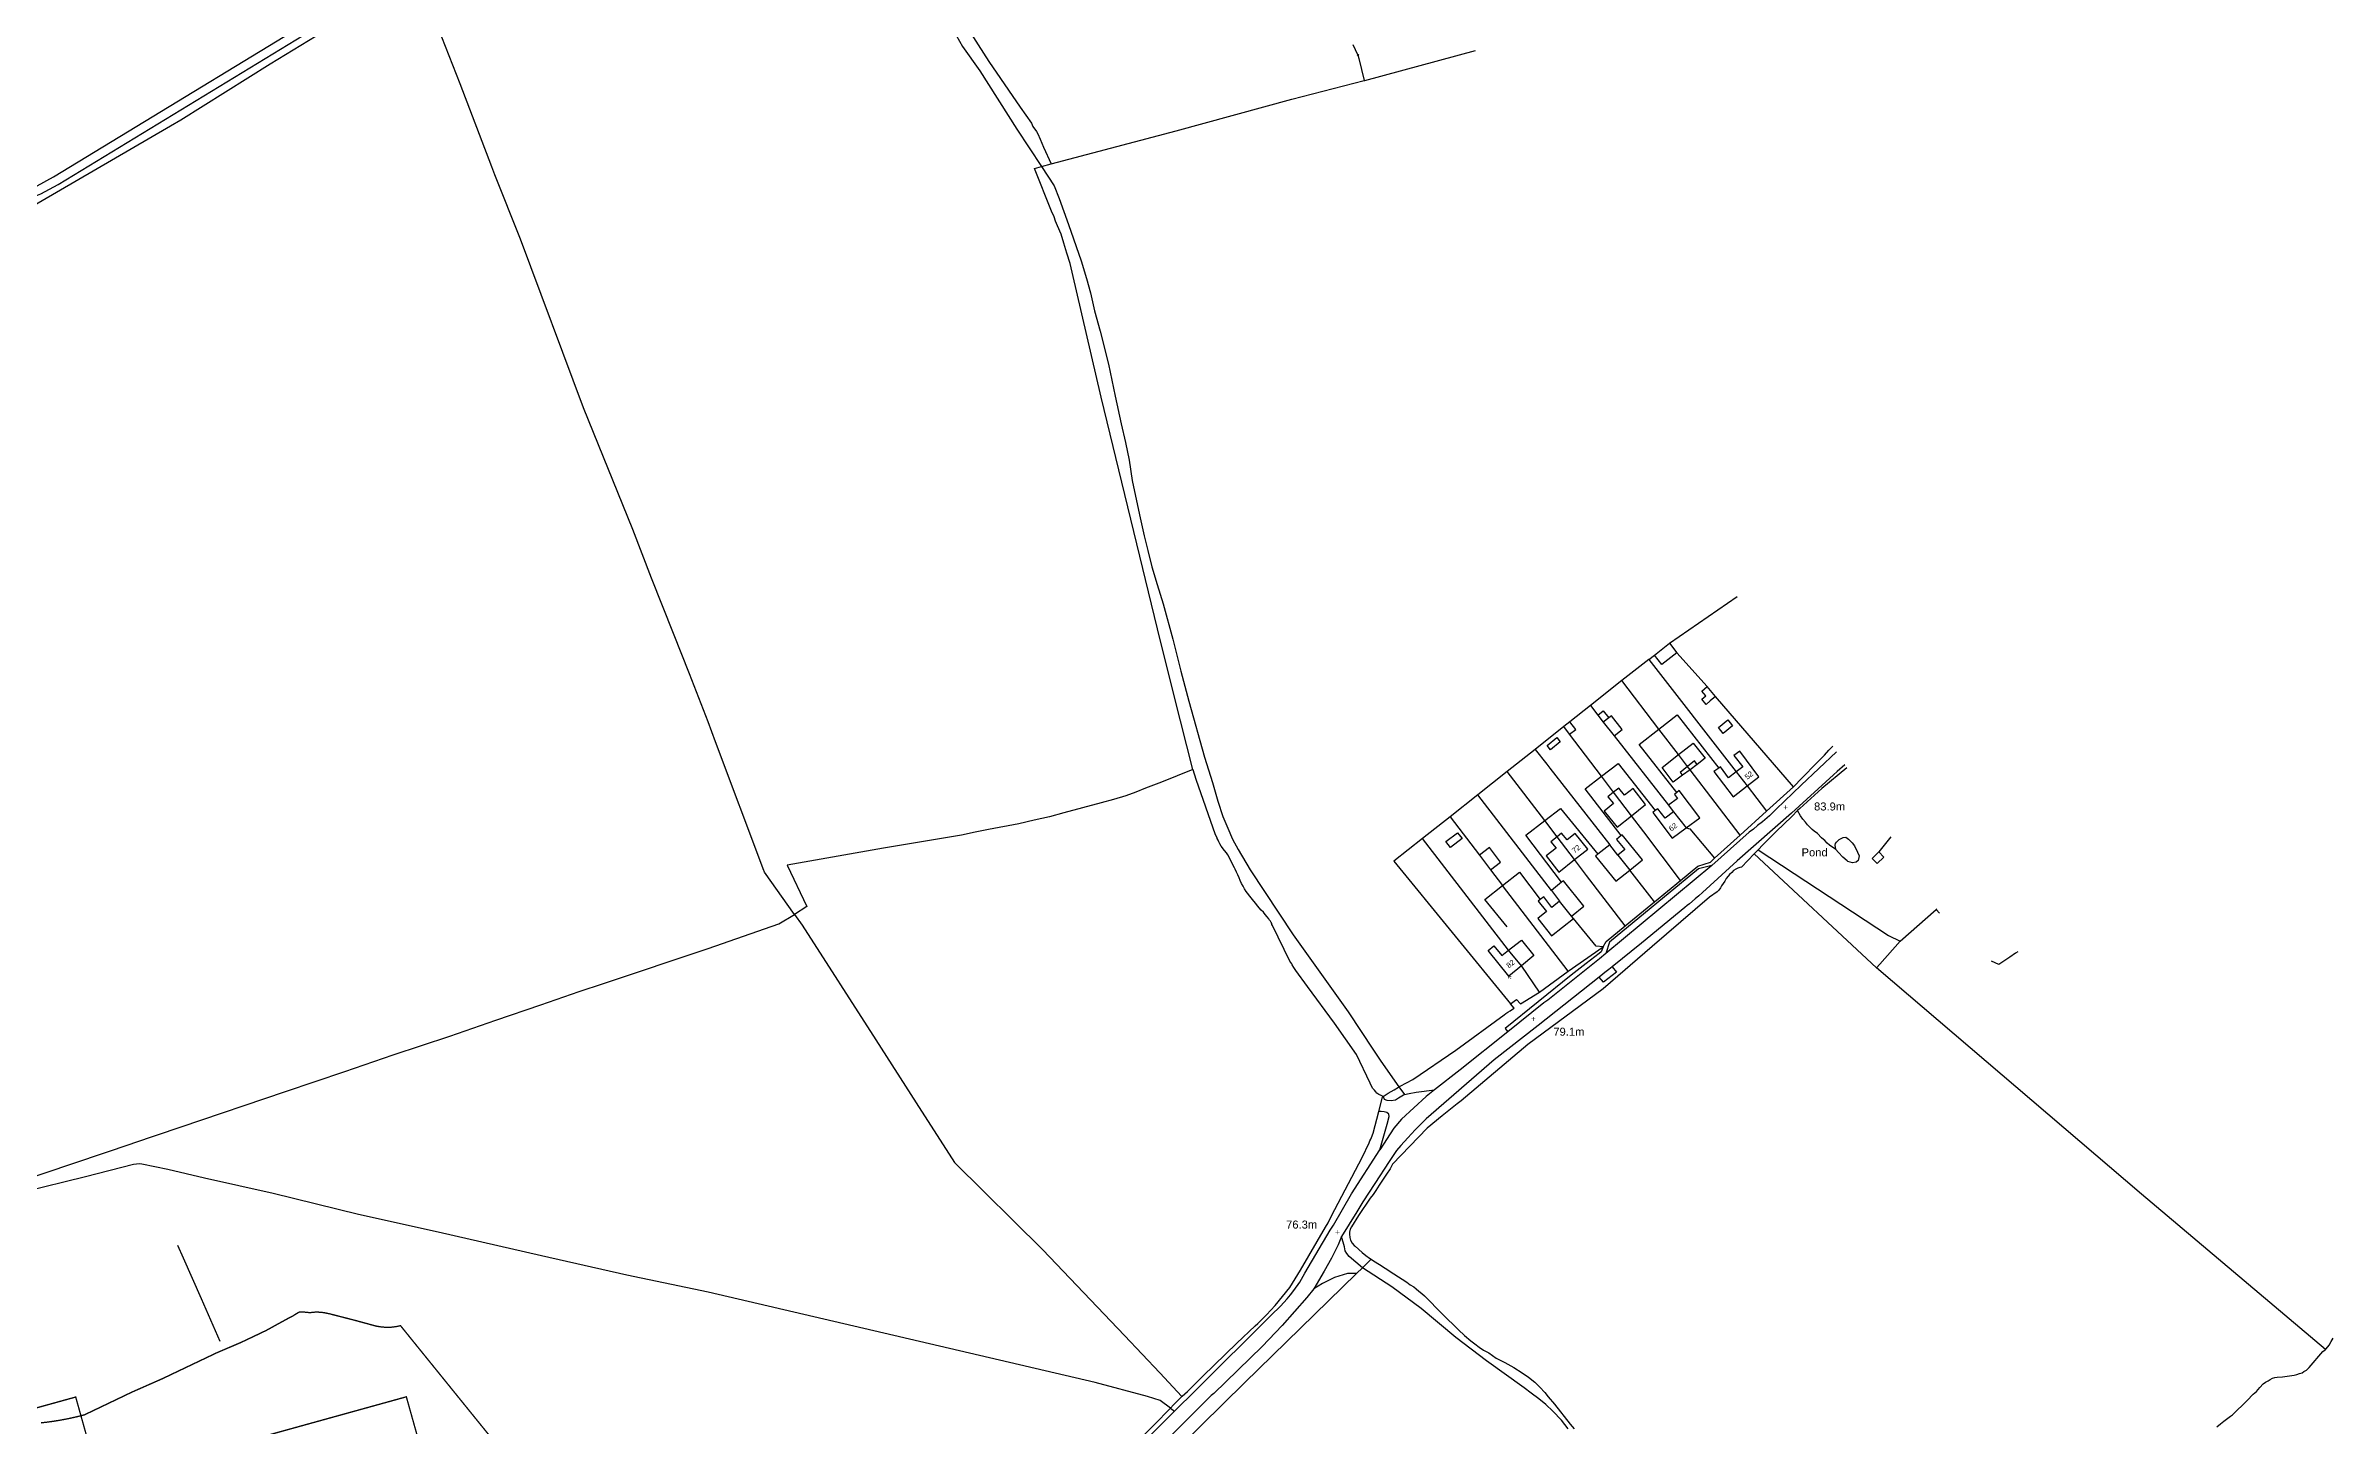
# Model space of a CAD drawing. Header units: millimetres. Extents: x 111502 to 977541, y 8702 to 1044108.
# Drawn here: x 489752 to 490609, y 241412 to 241929 of the extents above; entities that cross this region are included whole.
import ezdxf

# ---------------------------------------------------------------- set-up
doc = ezdxf.new("R2010")
doc.units = ezdxf.units.MM
doc.header["$LTSCALE"] = 0.25
doc.linetypes.add('DASHED2', pattern=[9.525, 6.35, -3.175])
for name, color, linetype in [('E HVSS As Laid HV', 10, 'Continuous'), ('X HVSS Site Background', 8, 'Continuous'), ('X HVSS Site Outline', 210, 'Continuous')]:
    doc.layers.add(name, color=color, linetype=linetype)
doc.styles.add('OS Master Map$1$Standard', font='txt')
doc.styles.add('Proposed Employment Area - 11-089-MP013-01a$0$Standard', font='txt')

# ---------------------------------------------------------------- blocks, each defined once
blk = doc.blocks.new('Proposed Commercial Boundary - 09.02.22')
at = {"layer": 'X HVSS Site Outline', "const_width": 500}
blk.add_lwpolyline([(489961303, 241354450), (489884589, 241449249), (489883457, 241448965), (489881509, 241448684), (489879546, 241448603), (489877588, 241448723), (489875697, 241449033), (489874764, 241449259), (489872554, 241449868), (489872537, 241449873), (489867727, 241451176), (489867264, 241451299), (489862904, 241452421), (489861845, 241452693), (489858115, 241453653), (489855936, 241454112), (489854478, 241454272), (489853754, 241454310), (489853153, 241454325), (489853003, 241454327), (489852751, 241454327), (489850545, 241454113), (489849319, 241454266), (489848586, 241454307), (489847772, 241454327), (489847638, 241454328), (489846982, 241454321), (489846656, 241454312), (489846654, 241454311), (489846488, 241454247), (489845931, 241453933), (489845244, 241453519), (489844559, 241453078), (489844304, 241452908), (489842983, 241452244), (489838764, 241449932), (489837031, 241448979), (489834245, 241447440), (489830791, 241445793), (489829613, 241445234), (489825066, 241443079), (489824731, 241442919), (489815792, 241439104), (489813027, 241437788), (489813021, 241437786), (489813020, 241437785), (489811299, 241436968), (489806756, 241434805), (489802212, 241432640), (489797669, 241430472), (489795530, 241429449), (489783875, 241424309), (489779376, 241422154), (489774831, 241419981), (489770290, 241417807), (489768941, 241417162), (489768472, 241416937), (489766658, 241416070), (489766111, 241415806), (489763986, 241415262), (489761643, 241414718), (489759290, 241414223), (489756929, 241413787), (489754565, 241413402), (489752210, 241413075), (489752158, 241413069), (489749819, 241412798)], dxfattribs=at)
blk = doc.blocks.new('commercial background')
at = {"layer": 'X HVSS Site Background', "const_width": 0.5}
for points in [[(1217.99, 800.61), (1287, 819.73), (1250.13, 951.55), (1181.12, 932.43)], [(1348.37, 822.49), (1405.82, 838.41), (1374.1, 951.63), (1316.65, 935.72)]]:
    blk.add_lwpolyline(points, close=True, dxfattribs=at)
at = {"layer": 'X HVSS Site Background', "style": 'Proposed Employment Area - 11-089-MP013-01a$0$Standard'}
for p, rotation in [((485.88, 899.5), 95.93017), ((729.37, 850.69), 240.53665), ((319.53, 839.47), 95.93017), ((520.9, 756.6), 330.46833), ((1582.14, 507.49), 240.46833), ((1846.75, 293.1), 209.31426), ((1096.5, 265.37), 60.46833)]:
    blk.add_attdef('NOOFPARKINGSPACES', p, '', height=0.3, rotation=rotation, dxfattribs=at)
blk = doc.blocks.new('OS Master Map$1$OSS17')
at = {"color": 8, "true_color": 0x707070, "const_width": 0.375, "flags": 128}
blk.add_lwpolyline([(0.188, 0), (0.181, 0.049), (0.162, 0.094), (0.133, 0.133), (0.094, 0.162), (0.049, 0.181), (0, 0.188), (-0.049, 0.181), (-0.094, 0.162), (-0.133, 0.133), (-0.162, 0.094), (-0.181, 0.049), (-0.188, 0), (-0.181, -0.049), (-0.162, -0.094), (-0.133, -0.133), (-0.094, -0.162), (-0.049, -0.181), (0, -0.188), (0.049, -0.181), (0.094, -0.162), (0.133, -0.133), (0.162, -0.094), (0.181, -0.049), (0.188, 0), (0.181, 0.049)], dxfattribs=at)
blk = doc.blocks.new('OS Master Map$1$OSS5')
at = {"color": 8, "true_color": 0x707070, "const_width": 0.174, "flags": 128}
blk.add_lwpolyline([(-0.5, 0), (0.5, 0)], dxfattribs=at)
blk = doc.blocks.new('OS Master Map$1$OSS15')
at = {"color": 8, "true_color": 0x707070, "const_width": 0.174, "flags": 128}
for points in [[(-0.775, 0), (0.775, 0)], [(0, -0.775), (0, 0.775)]]:
    blk.add_lwpolyline(points, dxfattribs=at)
blk = doc.blocks.new('OS Master Map$1$OSS2')
at = {"color": 8, "true_color": 0x707070, "const_width": 0.174, "flags": 128}
for points in [[(0.707, 0.707), (0, 0), (0.707, -0.707)], [(1.42, 0), (0, 0)]]:
    blk.add_lwpolyline(points, dxfattribs=at)
blk = doc.blocks.new('OS MAP 060722')
at = {"layer": 'X HVSS Site Background', "flags": 128}
for points in [[(1433.01, 2799.35), (1431.17, 2803.14)], [(1285.72, 2810.79), (1294.67, 2796.94), (1294.67, 2796.94), (1306.37, 2779.84), (1306.37, 2779.84), (1310.57, 2773.74), (1310.57, 2773.74), (1311.17, 2772.54), (1311.17, 2772.54), (1312.47, 2770.64), (1312.47, 2770.64), (1312.97, 2769.84), (1312.97, 2769.84), (1313.87, 2767.84), (1313.87, 2767.84), (1315.17, 2764.84), (1315.17, 2764.84), (1317.97, 2758.54)], [(1282.48, 2806.48), (1284.71, 2802.55), (1284.71, 2802.55), (1291.26, 2793.46), (1291.26, 2793.46), (1305.17, 2771.52), (1305.17, 2771.52), (1314.37, 2757.55)], [(883.41, 2737.68), (918.77, 2743.96), (918.77, 2743.96), (927.55, 2746.2), (927.55, 2746.2), (937.78, 2750.33), (937.78, 2750.33), (943.91, 2753.65), (943.91, 2753.65), (1064.72, 2827.27), (1064.72, 2827.27), (1071.5, 2830.95), (1071.5, 2830.95), (1077.09, 2833.83)], [(1108.24, 2757.42), (1096.44, 2788.53), (1096.44, 2788.53), (1088.2, 2809.53), (1088.2, 2809.53), (1086.2, 2814.83), (1086.2, 2814.83), (1084.3, 2820.13), (1084.3, 2820.13), (1081.9, 2826.43), (1081.9, 2826.43), (1080.62, 2829.98)], [(509.38, 2662.65), (532, 2667.56), (532, 2667.56), (883.52, 2734.35), (883.52, 2734.35), (919.49, 2740.74), (919.49, 2740.74), (928.57, 2743.05), (928.57, 2743.05), (939.16, 2747.32), (939.16, 2747.32), (945.62, 2750.83), (945.62, 2750.83), (1066.42, 2824.44), (1066.42, 2824.44), (1073.4, 2825.58)], [(1045.22, 2808.16), (1025.12, 2795.86), (1025.12, 2795.86), (991.62, 2774.96), (991.62, 2774.96), (987.82, 2772.66), (987.82, 2772.66), (931.34, 2739.84), (931.34, 2739.84), (927.02, 2738.55), (927.02, 2738.55), (906.42, 2734.85), (906.42, 2734.85), (891.53, 2731.99), (891.53, 2731.99), (891.32, 2731.95), (891.32, 2731.95), (885.72, 2731.05), (885.72, 2731.05), (864.62, 2726.75), (864.62, 2726.75), (844.72, 2722.65), (844.72, 2722.65), (831.16, 2719.76)], [(1433.01, 2799.35), (1433.33, 2798.07), (1433.33, 2798.07), (1435.38, 2789.79)], [(1435.38, 2789.79), (1435.57, 2789.84), (1435.57, 2789.84), (1477.07, 2801.05)], [(1317.97, 2758.54), (1364.87, 2770.94), (1364.87, 2770.94), (1408.27, 2782.84), (1408.27, 2782.84), (1435.38, 2789.79)], [(1221.73, 2477.13), (1210.47, 2492.94), (1210.47, 2492.94), (1210.41, 2493.35), (1210.41, 2493.35), (1210.31, 2493.62), (1210.31, 2493.62), (1192.11, 2541.85), (1192.11, 2541.85), (1189.42, 2549.27), (1189.42, 2549.27), (1182.38, 2567.3), (1182.38, 2567.3), (1176.38, 2582.5), (1176.38, 2582.5), (1168.18, 2603.2), (1168.18, 2603.2), (1161.08, 2621.4), (1161.08, 2621.4), (1142.68, 2667), (1142.68, 2667), (1118.98, 2730.3), (1118.98, 2730.3), (1109.35, 2754.47), (1109.35, 2754.47), (1108.24, 2757.42)], [(1371.13, 2531.51), (1364.17, 2558.54), (1364.17, 2558.54), (1357.87, 2584.14), (1357.87, 2584.14), (1336.67, 2671.04), (1336.67, 2671.04), (1325.87, 2717.94), (1325.87, 2717.94), (1325.07, 2721.14), (1325.07, 2721.14), (1323.87, 2725.04), (1323.87, 2725.04), (1322.77, 2728.84), (1322.77, 2728.84), (1321.67, 2732.14), (1321.67, 2732.14), (1320.37, 2735.34), (1320.37, 2735.34), (1319.67, 2737.04), (1319.67, 2737.04), (1319.07, 2738.64), (1319.07, 2738.64), (1318.07, 2740.74), (1318.07, 2740.74), (1311.77, 2756.84), (1311.77, 2756.84), (1314.37, 2757.55)], [(1314.37, 2757.55), (1317.97, 2758.54)], [(1314.37, 2757.55), (1319.14, 2750.27), (1319.14, 2750.27), (1321.04, 2745.5), (1321.04, 2745.5), (1324.47, 2735.79), (1324.47, 2735.79), (1329.23, 2722.12), (1329.23, 2722.12), (1331.24, 2715.59), (1331.24, 2715.59), (1332.78, 2710.15), (1332.78, 2710.15), (1334.22, 2703.44), (1334.22, 2703.44), (1336.32, 2695.75), (1336.32, 2695.75), (1339.43, 2683.42), (1339.43, 2683.42), (1341.93, 2671.38), (1341.93, 2671.38), (1344.24, 2661.11), (1344.24, 2661.11), (1345.91, 2654), (1345.91, 2654), (1347.24, 2647.37), (1347.24, 2647.37), (1348.41, 2639.8), (1348.41, 2639.8), (1351.11, 2626.9), (1351.11, 2626.9), (1352.89, 2619.1), (1352.89, 2619.1), (1354.19, 2613.57), (1354.19, 2613.57), (1355.75, 2607.45), (1355.75, 2607.45), (1357.68, 2600.84), (1357.68, 2600.84), (1359.93, 2593.54), (1359.93, 2593.54), (1363.62, 2580.32), (1363.62, 2580.32), (1366.55, 2568.33), (1366.55, 2568.33), (1369.62, 2557.13), (1369.62, 2557.13), (1375.52, 2536.08), (1375.52, 2536.08), (1378.51, 2526.57), (1378.51, 2526.57), (1380.49, 2519.6), (1380.49, 2519.6), (1382.38, 2513.87), (1382.38, 2513.87), (1384.25, 2509.47), (1384.25, 2509.47), (1385.99, 2505.34), (1385.99, 2505.34), (1388.13, 2501.45), (1388.13, 2501.45), (1392.65, 2493.84), (1392.65, 2493.84), (1408.75, 2469.4), (1408.75, 2469.4), (1426.87, 2444.08), (1426.87, 2444.08), (1429.36, 2440.59), (1429.36, 2440.59), (1438.83, 2426.16), (1438.83, 2426.16), (1441.57, 2422.14), (1441.57, 2422.14), (1448.4, 2412.43)], [(1549.85, 2578.76), (1575.21, 2596.37)], [(1542.06, 2572.65), (1532, 2564.76)], [(1542.06, 2572.65), (1544.24, 2574.36)], [(1542.06, 2572.65), (1574.81, 2530.53)], [(1544.24, 2574.36), (1549.85, 2578.76)], [(1552.61, 2575.25), (1547, 2570.84), (1547, 2570.84), (1544.24, 2574.36)], [(1549.85, 2578.76), (1552.61, 2575.25)], [(1563.89, 2562.51), (1552.61, 2575.25)], [(1532, 2564.76), (1520.15, 2555.46)], [(1545.84, 2546.63), (1532, 2564.76)], [(1567.04, 2558.87), (1565.09, 2557.19), (1565.09, 2557.19), (1563.55, 2555.86), (1563.55, 2555.86), (1561.9, 2557.77), (1561.9, 2557.77), (1563.44, 2559.1), (1563.44, 2559.1), (1561.95, 2560.83), (1561.95, 2560.83), (1563.89, 2562.51)], [(1567.04, 2558.87), (1563.89, 2562.51)], [(1520.15, 2555.46), (1512.44, 2549.33)], [(1520.15, 2555.46), (1522.97, 2551.86)], [(1596.29, 2525), (1567.04, 2558.87)], [(1510.17, 2547.53), (1499.44, 2539)], [(1512.44, 2549.33), (1510.17, 2547.53)], [(1512.35, 2544.67), (1510.17, 2547.53)], [(1512.35, 2544.67), (1514.66, 2546.42), (1514.66, 2546.42), (1512.44, 2549.33)], [(1522.97, 2551.86), (1524.98, 2553.43), (1524.98, 2553.43), (1527.03, 2550.81)], [(1522.97, 2551.86), (1525.01, 2549.24)], [(1527.03, 2550.81), (1525.01, 2549.24)], [(1525.01, 2549.24), (1529.04, 2544.08)], [(1529.04, 2544.08), (1532.1, 2546.47), (1532.1, 2546.47), (1528.07, 2551.63), (1528.07, 2551.63), (1527.03, 2550.81)], [(1552.52, 2522.78), (1538.45, 2540.86), (1538.45, 2540.86), (1545.84, 2546.63)], [(1545.84, 2546.63), (1552.65, 2551.96), (1552.65, 2551.96), (1568.29, 2531.98)], [(1553.17, 2537.02), (1545.84, 2546.63)], [(1568.19, 2547.2), (1571.72, 2550.03), (1571.72, 2550.03), (1573.47, 2547.85), (1573.47, 2547.85), (1569.94, 2545.01), (1569.94, 2545.01), (1568.19, 2547.2)], [(1499.44, 2539), (1488.95, 2530.66)], [(1499.44, 2539), (1503.77, 2533.47), (1503.77, 2533.47), (1505.01, 2531.89), (1505.01, 2531.89), (1527.43, 2503.26)], [(1503.9, 2540.42), (1507.55, 2543.43), (1507.55, 2543.43), (1508.85, 2541.86), (1508.85, 2541.86), (1505.2, 2538.84), (1505.2, 2538.84), (1503.9, 2540.42)], [(1524.3, 2528.92), (1512.35, 2544.67)], [(1529.04, 2544.08), (1549.41, 2518.02)], [(1554.65, 2529.36), (1551.25, 2526.76), (1551.25, 2526.76), (1547.05, 2532.26), (1547.05, 2532.26), (1553.17, 2537.02)], [(1553.17, 2537.02), (1558.75, 2541.36), (1558.75, 2541.36), (1563.15, 2535.76), (1563.15, 2535.76), (1560.25, 2533.36)], [(1556.59, 2532.54), (1553.17, 2537.02)], [(1612.42, 2538.13), (1599.17, 2525.54), (1599.17, 2525.54), (1589.77, 2516.64), (1589.77, 2516.64), (1587.27, 2514.14), (1587.27, 2514.14), (1584.67, 2511.84), (1584.67, 2511.84), (1582.87, 2510.44), (1582.87, 2510.44), (1581.27, 2509.14), (1581.27, 2509.14), (1579.67, 2507.94), (1579.67, 2507.94), (1565.65, 2495.46)], [(1578.88, 2525.31), (1583.35, 2528.76), (1583.35, 2528.76), (1576.15, 2538.36), (1576.15, 2538.36), (1573.95, 2536.76), (1573.95, 2536.76), (1577.35, 2532.46), (1577.35, 2532.46), (1574.81, 2530.53)], [(1596.29, 2525), (1597.15, 2525.86), (1597.15, 2525.86), (1598.67, 2527.44), (1598.67, 2527.44), (1605.77, 2534.64), (1605.77, 2534.64), (1607.97, 2536.84), (1607.97, 2536.84), (1609.57, 2538.64), (1609.57, 2538.64), (1611.07, 2540.23)], [(1371.13, 2531.51), (1359.37, 2526.64), (1359.37, 2526.64), (1353.37, 2524.44), (1353.37, 2524.44), (1349.67, 2522.94), (1349.67, 2522.94), (1345.97, 2521.54), (1345.97, 2521.54), (1341.37, 2520.24), (1341.37, 2520.24), (1336.67, 2518.94), (1336.67, 2518.94), (1322.77, 2515.24), (1322.77, 2515.24), (1317.37, 2513.74), (1317.37, 2513.74), (1311.57, 2512.44), (1311.57, 2512.44), (1305.87, 2511.14), (1305.87, 2511.14), (1294.47, 2508.94), (1294.47, 2508.94), (1289.47, 2507.94), (1289.47, 2507.94), (1284.37, 2506.84), (1284.37, 2506.84), (1255.07, 2501.94), (1255.07, 2501.94), (1219.05, 2495.54), (1219.05, 2495.54), (1226.37, 2480.06), (1226.37, 2480.06), (1221.73, 2477.13)], [(1442.45, 2408.82), (1441.67, 2409.24), (1441.67, 2409.24), (1440.87, 2409.54), (1440.87, 2409.54), (1440.07, 2410.04), (1440.07, 2410.04), (1439.67, 2410.54), (1439.67, 2410.54), (1439.17, 2411.24), (1439.17, 2411.24), (1438.47, 2411.94), (1438.47, 2411.94), (1437.57, 2413.84), (1437.57, 2413.84), (1432.47, 2424.64), (1432.47, 2424.64), (1424.27, 2436.34), (1424.27, 2436.34), (1414.07, 2450.14), (1414.07, 2450.14), (1409.67, 2456.14), (1409.67, 2456.14), (1408.97, 2457.24), (1408.97, 2457.24), (1408.37, 2458.24), (1408.37, 2458.24), (1408.17, 2458.54), (1408.17, 2458.54), (1407.47, 2459.64), (1407.47, 2459.64), (1400.97, 2472.94), (1400.97, 2472.94), (1400.77, 2473.34), (1400.77, 2473.34), (1400.67, 2473.74), (1400.67, 2473.74), (1400.47, 2474.04), (1400.47, 2474.04), (1400.17, 2474.64), (1400.17, 2474.64), (1399.87, 2474.94), (1399.87, 2474.94), (1399.67, 2475.24), (1399.67, 2475.24), (1399.57, 2475.44), (1399.57, 2475.44), (1398.97, 2476.24), (1398.97, 2476.24), (1398.27, 2477.14), (1398.27, 2477.14), (1397.57, 2477.94), (1397.57, 2477.94), (1396.77, 2478.74), (1396.77, 2478.74), (1395.37, 2480.34), (1395.37, 2480.34), (1395.07, 2480.74), (1395.07, 2480.74), (1392.97, 2483.34), (1392.97, 2483.34), (1391.07, 2485.74), (1391.07, 2485.74), (1390.47, 2486.74), (1390.47, 2486.74), (1389.97, 2487.74), (1389.97, 2487.74), (1389.37, 2488.74), (1389.37, 2488.74), (1388.87, 2489.84), (1388.87, 2489.84), (1388.47, 2490.84), (1388.47, 2490.84), (1387.97, 2491.94), (1387.97, 2491.94), (1387.47, 2492.94), (1387.47, 2492.94), (1386.97, 2494.04), (1386.97, 2494.04), (1386.67, 2494.64), (1386.67, 2494.64), (1384.17, 2499.44), (1384.17, 2499.44), (1383.67, 2500.24), (1383.67, 2500.24), (1382.97, 2501.14), (1382.97, 2501.14), (1381.77, 2502.74), (1381.77, 2502.74), (1381.17, 2503.64), (1381.17, 2503.64), (1380.87, 2504.34), (1380.87, 2504.34), (1380.57, 2504.94), (1380.57, 2504.94), (1380.27, 2505.64), (1380.27, 2505.64), (1380.17, 2505.84), (1380.17, 2505.84), (1379.57, 2506.94), (1379.57, 2506.94), (1372.37, 2527.74), (1372.37, 2527.74), (1371.17, 2531.34), (1371.17, 2531.34), (1371.13, 2531.51)], [(1488.95, 2530.66), (1478, 2522)], [(1503.02, 2512.3), (1488.95, 2530.66)], [(1531.72, 2506.7), (1518.15, 2524.16), (1518.15, 2524.16), (1524.3, 2528.92)], [(1524.3, 2528.92), (1530.55, 2533.76), (1530.55, 2533.76), (1544.44, 2516.02)], [(1528.87, 2522.91), (1524.3, 2528.92)], [(1615.53, 2533.25), (1612.67, 2530.64), (1612.67, 2530.64), (1611.37, 2529.44), (1611.37, 2529.44), (1595.57, 2515.14), (1595.57, 2515.14), (1575.17, 2497.24), (1575.17, 2497.24), (1562.17, 2485.34), (1562.17, 2485.34), (1560.77, 2484.04), (1560.77, 2484.04), (1559.47, 2482.94), (1559.47, 2482.94), (1557.27, 2481.14), (1557.27, 2481.14), (1556.47, 2480.44), (1556.47, 2480.44), (1555.57, 2479.74), (1555.57, 2479.74), (1539.27, 2466.34), (1539.27, 2466.34), (1528.37, 2457.44)], [(1556.59, 2532.54), (1553.85, 2530.36), (1553.85, 2530.36), (1554.65, 2529.36)], [(1557.55, 2531.3), (1554.65, 2529.36)], [(1560.25, 2533.36), (1559.25, 2534.66), (1559.25, 2534.66), (1556.59, 2532.54)], [(1557.55, 2531.3), (1556.59, 2532.54)], [(1560.25, 2533.36), (1557.55, 2531.3)], [(1576.26, 2506.78), (1557.55, 2531.3)], [(1568.29, 2531.98), (1566.45, 2530.66), (1566.45, 2530.66), (1573.65, 2521.26), (1573.65, 2521.26), (1578.88, 2525.31)], [(1574.81, 2530.53), (1571.95, 2528.36), (1571.95, 2528.36), (1568.95, 2532.46), (1568.95, 2532.46), (1568.29, 2531.98)], [(1574.81, 2530.53), (1578.88, 2525.31)], [(1616.27, 2532.09), (1606.97, 2524.34), (1606.97, 2524.34), (1602.77, 2520.64), (1602.77, 2520.64), (1598.67, 2516.84), (1598.67, 2516.84), (1597.87, 2516.04)], [(1478, 2522), (1467.54, 2513.73)], [(1505.56, 2486.09), (1478, 2522)], [(1528.87, 2522.91), (1526.75, 2521.26), (1526.75, 2521.26), (1528.85, 2518.66), (1528.85, 2518.66), (1525.35, 2515.86), (1525.35, 2515.86), (1530.15, 2509.86), (1530.15, 2509.86), (1535.53, 2514.14)], [(1535.53, 2514.14), (1540.85, 2518.36), (1540.85, 2518.36), (1536.15, 2524.36), (1536.15, 2524.36), (1532.95, 2521.86), (1532.95, 2521.86), (1530.85, 2524.46), (1530.85, 2524.46), (1528.87, 2522.91)], [(1535.53, 2514.14), (1528.87, 2522.91)], [(1552.52, 2522.78), (1551.65, 2522.06), (1551.65, 2522.06), (1552.76, 2520.59), (1552.76, 2520.59), (1549.41, 2518.02)], [(1556.04, 2509.54), (1561.15, 2513.36), (1561.15, 2513.36), (1553.45, 2523.56), (1553.45, 2523.56), (1552.52, 2522.78)], [(1578.88, 2525.31), (1586.25, 2515.83)], [(1586.25, 2515.83), (1596.29, 2525)], [(1467.54, 2513.73), (1457.2, 2505.56)], [(1467.54, 2513.73), (1478.55, 2499.34)], [(1509.34, 2489.18), (1495.95, 2506.86), (1495.95, 2506.86), (1503.02, 2512.3)], [(1503.02, 2512.3), (1508.95, 2516.86), (1508.95, 2516.86), (1523, 2499.72)], [(1507.67, 2506.22), (1503.02, 2512.3)], [(1553.98, 2489.86), (1540.15, 2508.06), (1540.15, 2508.06), (1535.53, 2514.14)], [(1544.44, 2516.02), (1543.55, 2515.36), (1543.55, 2515.36), (1550.85, 2505.66), (1550.85, 2505.66), (1556.04, 2509.54)], [(1551.35, 2515.53), (1548.25, 2513.16), (1548.25, 2513.16), (1545.45, 2516.76), (1545.45, 2516.76), (1544.44, 2516.02)], [(1549.41, 2518.02), (1551.25, 2515.66), (1551.25, 2515.66), (1551.35, 2515.53)], [(1551.35, 2515.53), (1556.04, 2509.54)], [(1576.26, 2506.78), (1586.25, 2515.83)], [(1597.87, 2516.04), (1595.67, 2513.84), (1595.67, 2513.84), (1592.67, 2510.94), (1592.67, 2510.94), (1589.97, 2508.34), (1589.97, 2508.34), (1584.87, 2503.24), (1584.87, 2503.24), (1583.02, 2501.29)], [(1612.16, 2501.41), (1609.82, 2503.09), (1609.82, 2503.09), (1608.92, 2503.89), (1608.92, 2503.89), (1608.12, 2504.79), (1608.12, 2504.79), (1607.52, 2505.19), (1607.52, 2505.19), (1606.82, 2505.79), (1606.82, 2505.79), (1605.35, 2507.5), (1605.35, 2507.5), (1604.02, 2508.39), (1604.02, 2508.39), (1603.32, 2508.99), (1603.32, 2508.99), (1602.52, 2509.69), (1602.52, 2509.69), (1601.62, 2510.69), (1601.62, 2510.69), (1600.82, 2511.69), (1600.82, 2511.69), (1599.82, 2512.89), (1599.82, 2512.89), (1598.92, 2514.09), (1598.92, 2514.09), (1597.87, 2516.04)], [(1457.2, 2505.56), (1446.45, 2497.06), (1446.45, 2497.06), (1490.25, 2443.56)], [(1489.51, 2463.69), (1457.2, 2505.56)], [(1472.05, 2505.56), (1467.65, 2502.26), (1467.65, 2502.26), (1465.95, 2504.46), (1465.95, 2504.46), (1470.35, 2507.76), (1470.35, 2507.76), (1472.05, 2505.56)], [(1507.67, 2506.22), (1505.35, 2504.36), (1505.35, 2504.36), (1507.35, 2501.96), (1507.35, 2501.96), (1503.55, 2499.06), (1503.55, 2499.06), (1508.35, 2492.96), (1508.35, 2492.96), (1514.24, 2497.65)], [(1514.24, 2497.65), (1519.15, 2501.56), (1519.15, 2501.56), (1514.45, 2507.46), (1514.45, 2507.46), (1511.45, 2505.06), (1511.45, 2505.06), (1509.35, 2507.56), (1509.35, 2507.56), (1507.67, 2506.22)], [(1514.24, 2497.65), (1507.67, 2506.22)], [(1527.43, 2503.26), (1524.05, 2500.56), (1524.05, 2500.56), (1523, 2499.72)], [(1530.49, 2499.34), (1527.43, 2503.26)], [(1531.72, 2506.7), (1529.95, 2505.26), (1529.95, 2505.26), (1533.05, 2501.46), (1533.05, 2501.46), (1530.49, 2499.34)], [(1534.89, 2493.71), (1539.65, 2497.56), (1539.65, 2497.56), (1532.05, 2506.96), (1532.05, 2506.96), (1531.72, 2506.7)], [(1556.04, 2509.54), (1557.46, 2509.2), (1557.46, 2509.2), (1566.75, 2498.16)], [(1566.75, 2498.16), (1576.26, 2506.78)], [(1612.16, 2501.41), (1611.93, 2503.11), (1611.93, 2503.11), (1612.01, 2503.65), (1612.01, 2503.65), (1612.38, 2504.22), (1612.38, 2504.22), (1613.48, 2505.2), (1613.48, 2505.2), (1614.95, 2505.97), (1614.95, 2505.97), (1615.95, 2506.05), (1615.95, 2506.05), (1616.96, 2505.35), (1616.96, 2505.35), (1618.35, 2503.96), (1618.35, 2503.96), (1619.2, 2502.8), (1619.2, 2502.8), (1620.36, 2500.41), (1620.36, 2500.41), (1620.9, 2499.09), (1620.9, 2499.09), (1620.82, 2498.4), (1620.82, 2498.4), (1620.59, 2497.39), (1620.59, 2497.39), (1619.82, 2496.7), (1619.82, 2496.7), (1618.43, 2496.46), (1618.43, 2496.46), (1616.65, 2497.01), (1616.65, 2497.01), (1616.38, 2497.17), (1616.38, 2497.17), (1614.87, 2498.63), (1614.87, 2498.63), (1613.17, 2500.33), (1613.17, 2500.33), (1612.16, 2501.41)], [(1632.78, 2506.25), (1628.29, 2500.59)], [(1581.6, 2499.8), (1576.87, 2494.84), (1576.87, 2494.84), (1576.17, 2494.74), (1576.17, 2494.74), (1575.47, 2494.44), (1575.47, 2494.44), (1574.67, 2494.04), (1574.67, 2494.04), (1573.87, 2493.54), (1573.87, 2493.54), (1573.17, 2492.84), (1573.17, 2492.84), (1572.37, 2492.14), (1572.37, 2492.14), (1571.77, 2491.44), (1571.77, 2491.44), (1571.07, 2490.64), (1571.07, 2490.64), (1570.57, 2489.64), (1570.57, 2489.64), (1569.37, 2487.84), (1569.37, 2487.84), (1568.97, 2487.14), (1568.97, 2487.14), (1568.37, 2486.24), (1568.37, 2486.24), (1567.67, 2485.64), (1567.67, 2485.64), (1564.87, 2483.54), (1564.87, 2483.54), (1543.37, 2465.04), (1543.37, 2465.04), (1524.97, 2449.24), (1524.97, 2449.24), (1496.67, 2428.34), (1496.67, 2428.34), (1471.77, 2407.24), (1471.77, 2407.24), (1470.17, 2406.04), (1470.17, 2406.04), (1464.57, 2401.64), (1464.57, 2401.64), (1458.97, 2396.94), (1458.97, 2396.94), (1445.92, 2383.49), (1445.92, 2383.49), (1445.62, 2382.69), (1445.62, 2382.69), (1445.12, 2381.79), (1445.12, 2381.79), (1443.72, 2379.69), (1443.72, 2379.69), (1442.22, 2377.49), (1442.22, 2377.49), (1441.02, 2375.59), (1441.02, 2375.59), (1439.72, 2373.59), (1439.72, 2373.59), (1438.72, 2372.09), (1438.72, 2372.09), (1437.62, 2370.69), (1437.62, 2370.69), (1433.22, 2364.19), (1433.22, 2364.19), (1430.62, 2359.99), (1430.62, 2359.99), (1430.12, 2359.09), (1430.12, 2359.09), (1429.82, 2357.99), (1429.82, 2357.99), (1429.82, 2357.19), (1429.82, 2357.19), (1429.92, 2355.99), (1429.92, 2355.99), (1430.22, 2354.99), (1430.22, 2354.99), (1430.82, 2353.89), (1430.82, 2353.89), (1431.62, 2352.99), (1431.62, 2352.99), (1431.92, 2352.79), (1431.92, 2352.79), (1434.62, 2350.39), (1434.62, 2350.39), (1436.02, 2349.19), (1436.02, 2349.19), (1437.32, 2348.19), (1437.32, 2348.19), (1437.95, 2347.81)], [(1482.76, 2493.83), (1486.51, 2496.7), (1486.51, 2496.7), (1482.3, 2502.2), (1482.3, 2502.2), (1478.55, 2499.34)], [(1478.55, 2499.34), (1482.76, 2493.83)], [(1482.76, 2493.83), (1487.22, 2488)], [(1533.23, 2472.85), (1518.75, 2491.76), (1518.75, 2491.76), (1514.24, 2497.65)], [(1523, 2499.72), (1522.05, 2498.96), (1522.05, 2498.96), (1529.75, 2489.56), (1529.75, 2489.56), (1534.89, 2493.71)], [(1565.65, 2495.46), (1560.75, 2494.26), (1560.75, 2494.26), (1527.35, 2466.66), (1527.35, 2466.66), (1526, 2462.48)], [(1565.65, 2495.46), (1526, 2462.48)], [(1530.49, 2499.34), (1534.89, 2493.71)], [(1553.98, 2489.86), (1560.45, 2495.16), (1560.45, 2495.16), (1565.15, 2496.66), (1565.15, 2496.66), (1565.72, 2497.19), (1565.72, 2497.19), (1566.75, 2498.16)], [(1583.02, 2501.29), (1581.6, 2499.8)], [(1627.49, 2457.06), (1627.43, 2457.11), (1627.43, 2457.11), (1581.6, 2499.8)], [(1583.02, 2501.29), (1631.92, 2469.19), (1631.92, 2469.19), (1636.32, 2467.09)], [(1628.29, 2500.59), (1630.22, 2498.59), (1630.22, 2498.59), (1627.72, 2496.19), (1627.72, 2496.19), (1625.82, 2498.09), (1625.82, 2498.09), (1626.32, 2498.59), (1626.32, 2498.59), (1628.29, 2500.59)], [(1488.94, 2472.42), (1480.55, 2482.76), (1480.55, 2482.76), (1487.22, 2488)], [(1487.22, 2488), (1493.55, 2492.96), (1493.55, 2492.96), (1501.38, 2482.69)], [(1511.81, 2455.87), (1487.22, 2488)], [(1509.34, 2489.18), (1507.85, 2487.96), (1507.85, 2487.96), (1505.56, 2486.09)], [(1505.56, 2486.09), (1505.57, 2486.07), (1505.57, 2486.07), (1508.64, 2482.14)], [(1513.12, 2476.49), (1517.75, 2480.16), (1517.75, 2480.16), (1510.05, 2489.76), (1510.05, 2489.76), (1509.34, 2489.18)], [(1544.18, 2481.82), (1534.89, 2493.71)], [(1544.18, 2481.82), (1553.98, 2489.86)], [(930.02, 2376.66), (973.46, 2391.25), (973.46, 2391.25), (973.67, 2391.32), (973.67, 2391.32), (991.82, 2397.46), (991.82, 2397.46), (1030.92, 2410.76), (1030.92, 2410.76), (1053.12, 2418.26), (1053.12, 2418.26), (1071.32, 2424.46), (1071.32, 2424.46), (1092.52, 2431.46), (1092.52, 2431.46), (1109.82, 2437.46), (1109.82, 2437.46), (1126.62, 2443.16), (1126.62, 2443.16), (1141.02, 2448.16), (1141.02, 2448.16), (1150.12, 2451.26), (1150.12, 2451.26), (1189.42, 2464.33), (1189.42, 2464.33), (1215.87, 2473.64), (1215.87, 2473.64), (1221.73, 2477.13)], [(1221.73, 2477.13), (1224.57, 2473.14), (1224.57, 2473.14), (1252.27, 2430.14), (1252.27, 2430.14), (1267.37, 2406.44), (1267.37, 2406.44), (1281.77, 2384.14), (1281.77, 2384.14), (1314.92, 2351.39), (1314.92, 2351.39), (1345.42, 2319.19), (1345.42, 2319.19), (1358.72, 2305.19), (1358.72, 2305.19), (1366.96, 2296.33)], [(1501.38, 2482.69), (1500.55, 2482.06), (1500.55, 2482.06), (1503.66, 2478.18), (1503.66, 2478.18), (1500.44, 2475.6), (1500.44, 2475.6), (1505.63, 2469.11), (1505.63, 2469.11), (1513.82, 2475.61)], [(1508.64, 2482.14), (1505.65, 2479.76), (1505.65, 2479.76), (1502.65, 2483.66), (1502.65, 2483.66), (1501.38, 2482.69)], [(1513.12, 2476.49), (1508.64, 2482.14)], [(1533.23, 2472.85), (1544.18, 2481.82)], [(1636.32, 2467.09), (1649.78, 2478.98)], [(1649.78, 2478.98), (1650.06, 2479.21)], [(1651.11, 2477.57), (1651.08, 2477.58), (1651.08, 2477.58), (1649.78, 2478.98)], [(1513.82, 2475.61), (1513.12, 2476.49)], [(1524.91, 2465), (1522.27, 2465.18), (1522.27, 2465.18), (1513.82, 2475.61)], [(1524.91, 2465), (1526.05, 2466.96), (1526.05, 2466.96), (1533.23, 2472.85)], [(1494.34, 2457.89), (1489.55, 2453.96), (1489.55, 2453.96), (1481.85, 2463.56), (1481.85, 2463.56), (1483.95, 2465.36), (1483.95, 2465.36), (1486.95, 2461.66), (1486.95, 2461.66), (1489.51, 2463.69)], [(1524.91, 2465), (1524.24, 2463.06), (1524.24, 2463.06), (1523.44, 2462.45), (1523.44, 2462.45), (1518.54, 2458.68), (1518.54, 2458.68), (1512.89, 2454.33), (1512.89, 2454.33), (1488.17, 2434.33), (1488.17, 2434.33), (1489.15, 2433.14)], [(1526, 2462.48), (1523.54, 2460.51), (1523.54, 2460.51), (1504.22, 2444.99), (1504.22, 2444.99), (1502.72, 2443.99), (1502.72, 2443.99), (1489.15, 2433.14)], [(1489.51, 2463.69), (1492.25, 2465.86), (1492.25, 2465.86), (1494.28, 2467.47), (1494.28, 2467.47), (1498.95, 2461.66), (1498.95, 2461.66), (1494.34, 2457.89)], [(1494.34, 2457.89), (1489.51, 2463.69)], [(1511.81, 2455.87), (1524.91, 2465)], [(1627.49, 2457.06), (1628.69, 2458.42), (1628.69, 2458.42), (1636.32, 2467.09)], [(1680.38, 2463.08), (1679.58, 2462.58), (1679.58, 2462.58), (1677.38, 2461.08), (1677.38, 2461.08), (1673.28, 2458.38), (1673.28, 2458.38), (1670.57, 2459.53)], [(1523.5, 2453.65), (1500.53, 2435.44), (1500.53, 2435.44), (1484.02, 2422.59), (1484.02, 2422.59), (1458.64, 2400.5), (1458.64, 2400.5), (1454.42, 2396.39), (1454.42, 2396.39), (1451.72, 2393.39), (1451.72, 2393.39), (1449.12, 2390.49), (1449.12, 2390.49), (1447.52, 2388.59), (1447.52, 2388.59), (1444.76, 2384.52), (1444.76, 2384.52), (1439.3, 2376.17), (1439.3, 2376.17), (1434.9, 2369.33), (1434.9, 2369.33), (1432.64, 2365.56), (1432.64, 2365.56), (1426.82, 2356.39)], [(1501.13, 2448), (1494.45, 2457.76), (1494.45, 2457.76), (1494.34, 2457.89)], [(1501.13, 2448), (1511.81, 2455.87)], [(1528.37, 2457.44), (1527.07, 2456.44), (1527.07, 2456.44), (1525.57, 2455.34), (1525.57, 2455.34), (1524.87, 2454.74), (1524.87, 2454.74), (1523.5, 2453.65)], [(1525.04, 2451.67), (1523.5, 2453.65)], [(1529.91, 2455.46), (1525.04, 2451.67)], [(1528.37, 2457.44), (1529.91, 2455.46)], [(1795.73, 2314.05), (1726.82, 2372.2), (1726.82, 2372.2), (1627.49, 2457.06)], [(1448.4, 2412.43), (1448.81, 2412.73), (1448.81, 2412.73), (1453.61, 2415.2), (1453.61, 2415.2), (1469.65, 2426.26), (1469.65, 2426.26), (1487.85, 2439.46), (1487.85, 2439.46), (1488.45, 2439.96), (1488.45, 2439.96), (1489.15, 2440.46), (1489.15, 2440.46), (1490.05, 2440.96), (1490.05, 2440.96), (1490.95, 2441.56), (1490.95, 2441.56), (1491.52, 2442), (1491.52, 2442), (1490.25, 2443.56)], [(1490.25, 2443.56), (1492.4, 2445.2), (1492.4, 2445.2), (1493.96, 2443.6), (1493.96, 2443.6), (1501.13, 2448)], [(1489.15, 2433.14), (1471.32, 2418.89), (1471.32, 2418.89), (1461.75, 2411.35)], [(1440.78, 2403.2), (1442.17, 2408.64), (1442.17, 2408.64), (1442.45, 2408.82)], [(1461.75, 2411.35), (1458.62, 2408.89), (1458.62, 2408.89), (1449.28, 2400.39), (1449.28, 2400.39), (1446.49, 2396.93), (1446.49, 2396.93), (1441.27, 2388.87)], [(1442.45, 2408.82), (1444.37, 2410.04), (1444.37, 2410.04), (1446.53, 2411.32), (1446.53, 2411.32), (1448.27, 2412.34), (1448.27, 2412.34), (1448.4, 2412.43)], [(1442.45, 2408.82), (1442.86, 2407.91), (1442.86, 2407.91), (1443.87, 2407.45), (1443.87, 2407.45), (1445.41, 2407.37), (1445.41, 2407.37), (1447.04, 2407.6), (1447.04, 2407.6), (1448.2, 2408.38), (1448.2, 2408.38), (1450.13, 2409.46), (1450.13, 2409.46), (1450.43, 2409.54)], [(1448.4, 2412.43), (1450.43, 2409.54)], [(1450.43, 2409.54), (1452.22, 2410), (1452.22, 2410), (1454.85, 2410.46), (1454.85, 2410.46), (1461.75, 2411.35)], [(1366.96, 2296.33), (1367.12, 2296.49), (1367.12, 2296.49), (1369.12, 2298.29), (1369.12, 2298.29), (1374.82, 2303.99), (1374.82, 2303.99), (1387.62, 2316.39), (1387.62, 2316.39), (1394.42, 2322.89), (1394.42, 2322.89), (1395.42, 2323.69), (1395.42, 2323.69), (1398.72, 2326.99), (1398.72, 2326.99), (1401.92, 2330.49), (1401.92, 2330.49), (1407.52, 2337.29), (1407.52, 2337.29), (1409.52, 2340.49), (1409.52, 2340.49), (1411.52, 2343.79), (1411.52, 2343.79), (1420.82, 2359.89), (1420.82, 2359.89), (1421.82, 2361.49), (1421.82, 2361.49), (1423.12, 2364.09), (1423.12, 2364.09), (1434.62, 2385.95), (1434.62, 2385.95), (1437.22, 2391.49), (1437.22, 2391.49), (1437.42, 2392.19), (1437.42, 2392.19), (1437.82, 2392.79), (1437.82, 2392.79), (1438.12, 2393.49), (1438.12, 2393.49), (1438.72, 2395.09), (1438.72, 2395.09), (1440.78, 2403.2)], [(1441.27, 2388.87), (1444.01, 2398.46), (1444.01, 2398.46), (1444.72, 2401.34), (1444.72, 2401.34), (1444.64, 2402.19), (1444.64, 2402.19), (1443.87, 2402.81), (1443.87, 2402.81), (1442.78, 2403.04), (1442.78, 2403.04), (1441.7, 2403.27), (1441.7, 2403.27), (1440.78, 2403.2)], [(1362.67, 2292), (1358.81, 2294.89), (1358.81, 2294.89), (1354.1, 2296.33), (1354.1, 2296.33), (1334.53, 2301.64), (1334.53, 2301.64), (1189.42, 2335.53), (1189.42, 2335.53), (1158.92, 2341.86), (1158.92, 2341.86), (1126.92, 2349.16), (1126.92, 2349.16), (1088.12, 2357.96), (1088.12, 2357.96), (1058.32, 2364.66), (1058.32, 2364.66), (1026.32, 2372.46), (1026.32, 2372.46), (1000.52, 2378.26), (1000.52, 2378.26), (986.82, 2381.46), (986.82, 2381.46), (977.01, 2383.48), (977.01, 2383.48), (976.12, 2383.66), (976.12, 2383.66), (973.92, 2383.36), (973.92, 2383.36), (955.92, 2378.76), (955.92, 2378.76), (932.52, 2372.96)], [(1364.25, 2290.82), (1372.22, 2298.79), (1372.22, 2298.79), (1400.52, 2326.89), (1400.52, 2326.89), (1404.02, 2330.19), (1404.02, 2330.19), (1406.42, 2332.99), (1406.42, 2332.99), (1407.72, 2334.49), (1407.72, 2334.49), (1408.92, 2336.09), (1408.92, 2336.09), (1411.22, 2339.19), (1411.22, 2339.19), (1413.12, 2342.59), (1413.12, 2342.59), (1422.62, 2358.79), (1422.62, 2358.79), (1423.82, 2360.59), (1423.82, 2360.59), (1430.57, 2372.34), (1430.57, 2372.34), (1441.27, 2388.87)], [(1795.73, 2314.05), (1796.02, 2314.29), (1796.02, 2314.29), (1797.12, 2315.59), (1797.12, 2315.59), (1797.92, 2316.99), (1797.92, 2316.99), (1798.62, 2318.19)], [(990.46, 2353.07), (992.56, 2348.35), (992.56, 2348.35), (999.26, 2333.05), (999.26, 2333.05), (1006.31, 2317.16)], [(1426.82, 2356.39), (1425.62, 2353.29), (1425.62, 2353.29), (1423.12, 2348.29), (1423.12, 2348.29), (1420.32, 2343.39), (1420.32, 2343.39), (1416.44, 2336.73)], [(1434.72, 2344.65), (1429.68, 2348.91), (1429.68, 2348.91), (1428.79, 2349.94), (1428.79, 2349.94), (1428.24, 2351.04), (1428.24, 2351.04), (1427.98, 2352.45), (1427.98, 2352.45), (1426.82, 2356.39)], [(1432.49, 2342.48), (1390.52, 2301.49), (1390.52, 2301.49), (1358.22, 2269.79)], [(1432.49, 2342.48), (1431.39, 2342.45), (1431.39, 2342.45), (1429.04, 2342.46), (1429.04, 2342.46), (1424.17, 2340.94), (1424.17, 2340.94), (1419.73, 2338.72), (1419.73, 2338.72), (1416.44, 2336.73)], [(1434.72, 2344.65), (1432.49, 2342.48)], [(1437.95, 2347.81), (1434.72, 2344.65)], [(1511.87, 2284.29), (1509.31, 2287.45), (1509.31, 2287.45), (1506.08, 2290.92), (1506.08, 2290.92), (1503.47, 2293.34), (1503.47, 2293.34), (1500.83, 2295.53), (1500.83, 2295.53), (1498.01, 2297.65), (1498.01, 2297.65), (1495.31, 2299.65), (1495.31, 2299.65), (1481.16, 2309.77), (1481.16, 2309.77), (1469.71, 2318.46), (1469.71, 2318.46), (1456.73, 2329.31), (1456.73, 2329.31), (1445.77, 2337.52), (1445.77, 2337.52), (1434.72, 2344.65)], [(1437.95, 2347.81), (1438.82, 2347.29), (1438.82, 2347.29), (1441.12, 2345.89), (1441.12, 2345.89), (1443.22, 2344.49), (1443.22, 2344.49), (1446.52, 2342.39), (1446.52, 2342.39), (1451.32, 2339.19), (1451.32, 2339.19), (1452.62, 2338.29), (1452.62, 2338.29), (1453.92, 2337.49), (1453.92, 2337.49), (1454.82, 2336.69), (1454.82, 2336.69), (1455.82, 2335.89), (1455.82, 2335.89), (1456.92, 2334.99), (1456.92, 2334.99), (1457.92, 2334.09), (1457.92, 2334.09), (1464.72, 2327.19), (1464.72, 2327.19), (1470.72, 2321.39), (1470.72, 2321.39), (1472.92, 2319.19), (1472.92, 2319.19), (1475.32, 2317.29), (1475.32, 2317.29), (1476.82, 2316.09), (1476.82, 2316.09), (1478.42, 2314.89), (1478.42, 2314.89), (1480.12, 2313.69), (1480.12, 2313.69), (1482.02, 2312.79), (1482.02, 2312.79), (1484.82, 2310.69), (1484.82, 2310.69), (1488.12, 2309.09), (1488.12, 2309.09), (1491.42, 2307.29), (1491.42, 2307.29), (1494.62, 2305.29), (1494.62, 2305.29), (1496.92, 2303.59), (1496.92, 2303.59), (1499.32, 2301.69), (1499.32, 2301.69), (1501.22, 2299.89), (1501.22, 2299.89), (1503.12, 2297.89), (1503.12, 2297.89), (1504.32, 2296.19), (1504.32, 2296.19), (1506.72, 2293.49), (1506.72, 2293.49), (1512.62, 2285.99), (1512.62, 2285.99), (1514.02, 2284.29)], [(1416.44, 2336.73), (1413.87, 2333.47), (1413.87, 2333.47), (1404.64, 2323.02), (1404.64, 2323.02), (1397.04, 2315.17), (1397.04, 2315.17), (1378.92, 2297.49), (1378.92, 2297.49), (1378.02, 2296.69), (1378.02, 2296.69), (1350.52, 2269.29)], [(1755.02, 2284.99), (1756.42, 2286.09), (1756.42, 2286.09), (1757.72, 2287.09), (1757.72, 2287.09), (1760.22, 2288.99), (1760.22, 2288.99), (1760.92, 2289.49), (1760.92, 2289.49), (1762.82, 2291.39), (1762.82, 2291.39), (1764.52, 2292.99), (1764.52, 2292.99), (1766.42, 2294.89), (1766.42, 2294.89), (1768.62, 2297.19), (1768.62, 2297.19), (1769.92, 2298.19), (1769.92, 2298.19), (1771.12, 2299.69), (1771.12, 2299.69), (1772.42, 2301.09), (1772.42, 2301.09), (1773.32, 2301.79), (1773.32, 2301.79), (1774.32, 2302.29), (1774.32, 2302.29), (1775.02, 2302.79), (1775.02, 2302.79), (1775.92, 2303.19), (1775.92, 2303.19), (1776.82, 2303.49), (1776.82, 2303.49), (1777.62, 2303.59), (1777.62, 2303.59), (1779.72, 2303.69), (1779.72, 2303.69), (1783.22, 2304.29), (1783.22, 2304.29), (1784.02, 2304.39), (1784.02, 2304.39), (1785.02, 2304.59), (1785.02, 2304.59), (1786.02, 2304.99), (1786.02, 2304.99), (1787.02, 2305.29), (1787.02, 2305.29), (1787.72, 2305.69), (1787.72, 2305.69), (1788.62, 2306.19), (1788.62, 2306.19), (1789.72, 2307.29), (1789.72, 2307.29), (1794.82, 2313.29), (1794.82, 2313.29), (1795.73, 2314.05)], [(1344.62, 2271.19), (1364.25, 2290.82)], [(1362.67, 2292), (1361.22, 2290.49), (1361.22, 2290.49), (1358.12, 2287.19), (1358.12, 2287.19), (1347.12, 2276.19)], [(1362.67, 2292), (1363.82, 2293.19), (1363.82, 2293.19), (1365.12, 2294.49), (1365.12, 2294.49), (1366.96, 2296.33)], [(1362.67, 2292), (1364.25, 2290.82)]]:
    blk.add_lwpolyline(points, dxfattribs=at)
at = {"layer": 'X HVSS Site Background'}
for name, p, rotation in [('OS Master Map$1$OSS5', (1433.01, 2799.35), 205.7999999999999), ('OS Master Map$1$OSS2', (1489.55, 2453.96), 310)]:
    blk.add_blockref(name, p, dxfattribs=dict(at, rotation=rotation))
for name, p in [('OS Master Map$1$OSS17', (1433.01, 2799.35)), ('OS Master Map$1$OSS15', (1593.37, 2517.24)), ('OS Master Map$1$OSS15', (1498.77, 2437.94)), ('OS Master Map$1$OSS15', (1425.32, 2357.99))]:
    blk.add_blockref(name, p, dxfattribs=at)
at = {"layer": 'X HVSS Site Background', "char_height": 2, "attachment_point": 8, "style": 'OS Master Map$1$Standard'}
for s, insert, rotation in [('{\\farial|b0|i0|c0|p34;52}', (1580.23, 2528.48), 39), ('{\\farial|b0|i0|c0|p34;62}', (1551.74, 2509.09), 38.1), ('{\\farial|b0|i0|c0|p34;72}', (1515.44, 2500.88), 38.8), ('{\\farial|b0|i0|c0|p34;82}', (1490.84, 2457.79), 37.9)]:
    blk.add_mtext(s, dxfattribs=dict(at, insert=insert, rotation=rotation))
at = {"layer": 'X HVSS Site Background', "char_height": 3, "style": 'OS Master Map$1$Standard'}
for s, insert, attachment_point in [('{\\farial|b0|i0|c0|p34;83.9m}', (1604.02, 2519.09), 1), ('{\\farial|b0|i0|c0|p34;Pond}', (1609.12, 2501.89), 3), ('{\\farial|b0|i0|c0|p34;79.1m}', (1506.27, 2434.64), 1), ('{\\farial|b0|i0|c0|p34;76.3m}', (1417.72, 2359.29), 9)]:
    blk.add_mtext(s, dxfattribs=dict(at, insert=insert, attachment_point=attachment_point))

msp = doc.modelspace()

# ---------------------------------------------------------------- linework, layer by layer
at = {"lineweight": 0}
msp.add_circle((488727.82, 239008.33), 11388.42, dxfattribs=at)

# ---------------------------------------------------------------- block references
at = {"layer": 'E HVSS As Laid HV', "linetype": 'DASHED2', "lineweight": 0}
msp.add_blockref('OS MAP 060722', (488810.58, 239126.31), dxfattribs=at)
at = {"layer": 'X HVSS Site Background', "lineweight": 0, "rotation": 205.7999999999999}
msp.add_blockref('OS Master Map$1$OSS5', (490243.59, 241925.66), dxfattribs=at)
at = {"layer": 'X HVSS Site Background', "lineweight": 0}
for name, p in [('OS Master Map$1$OSS17', (490243.59, 241925.66)), ('commercial background', (488512.69, 240470.93))]:
    msp.add_blockref(name, p, dxfattribs=at)
at = {"layer": 'X HVSS Site Outline', "lineweight": 0, "xscale": 0.001, "yscale": 0.001, "zscale": 0.001}
msp.add_blockref('Proposed Commercial Boundary - 09.02.22', (0, 0), dxfattribs=at)

doc.saveas('drawing.dxf')
